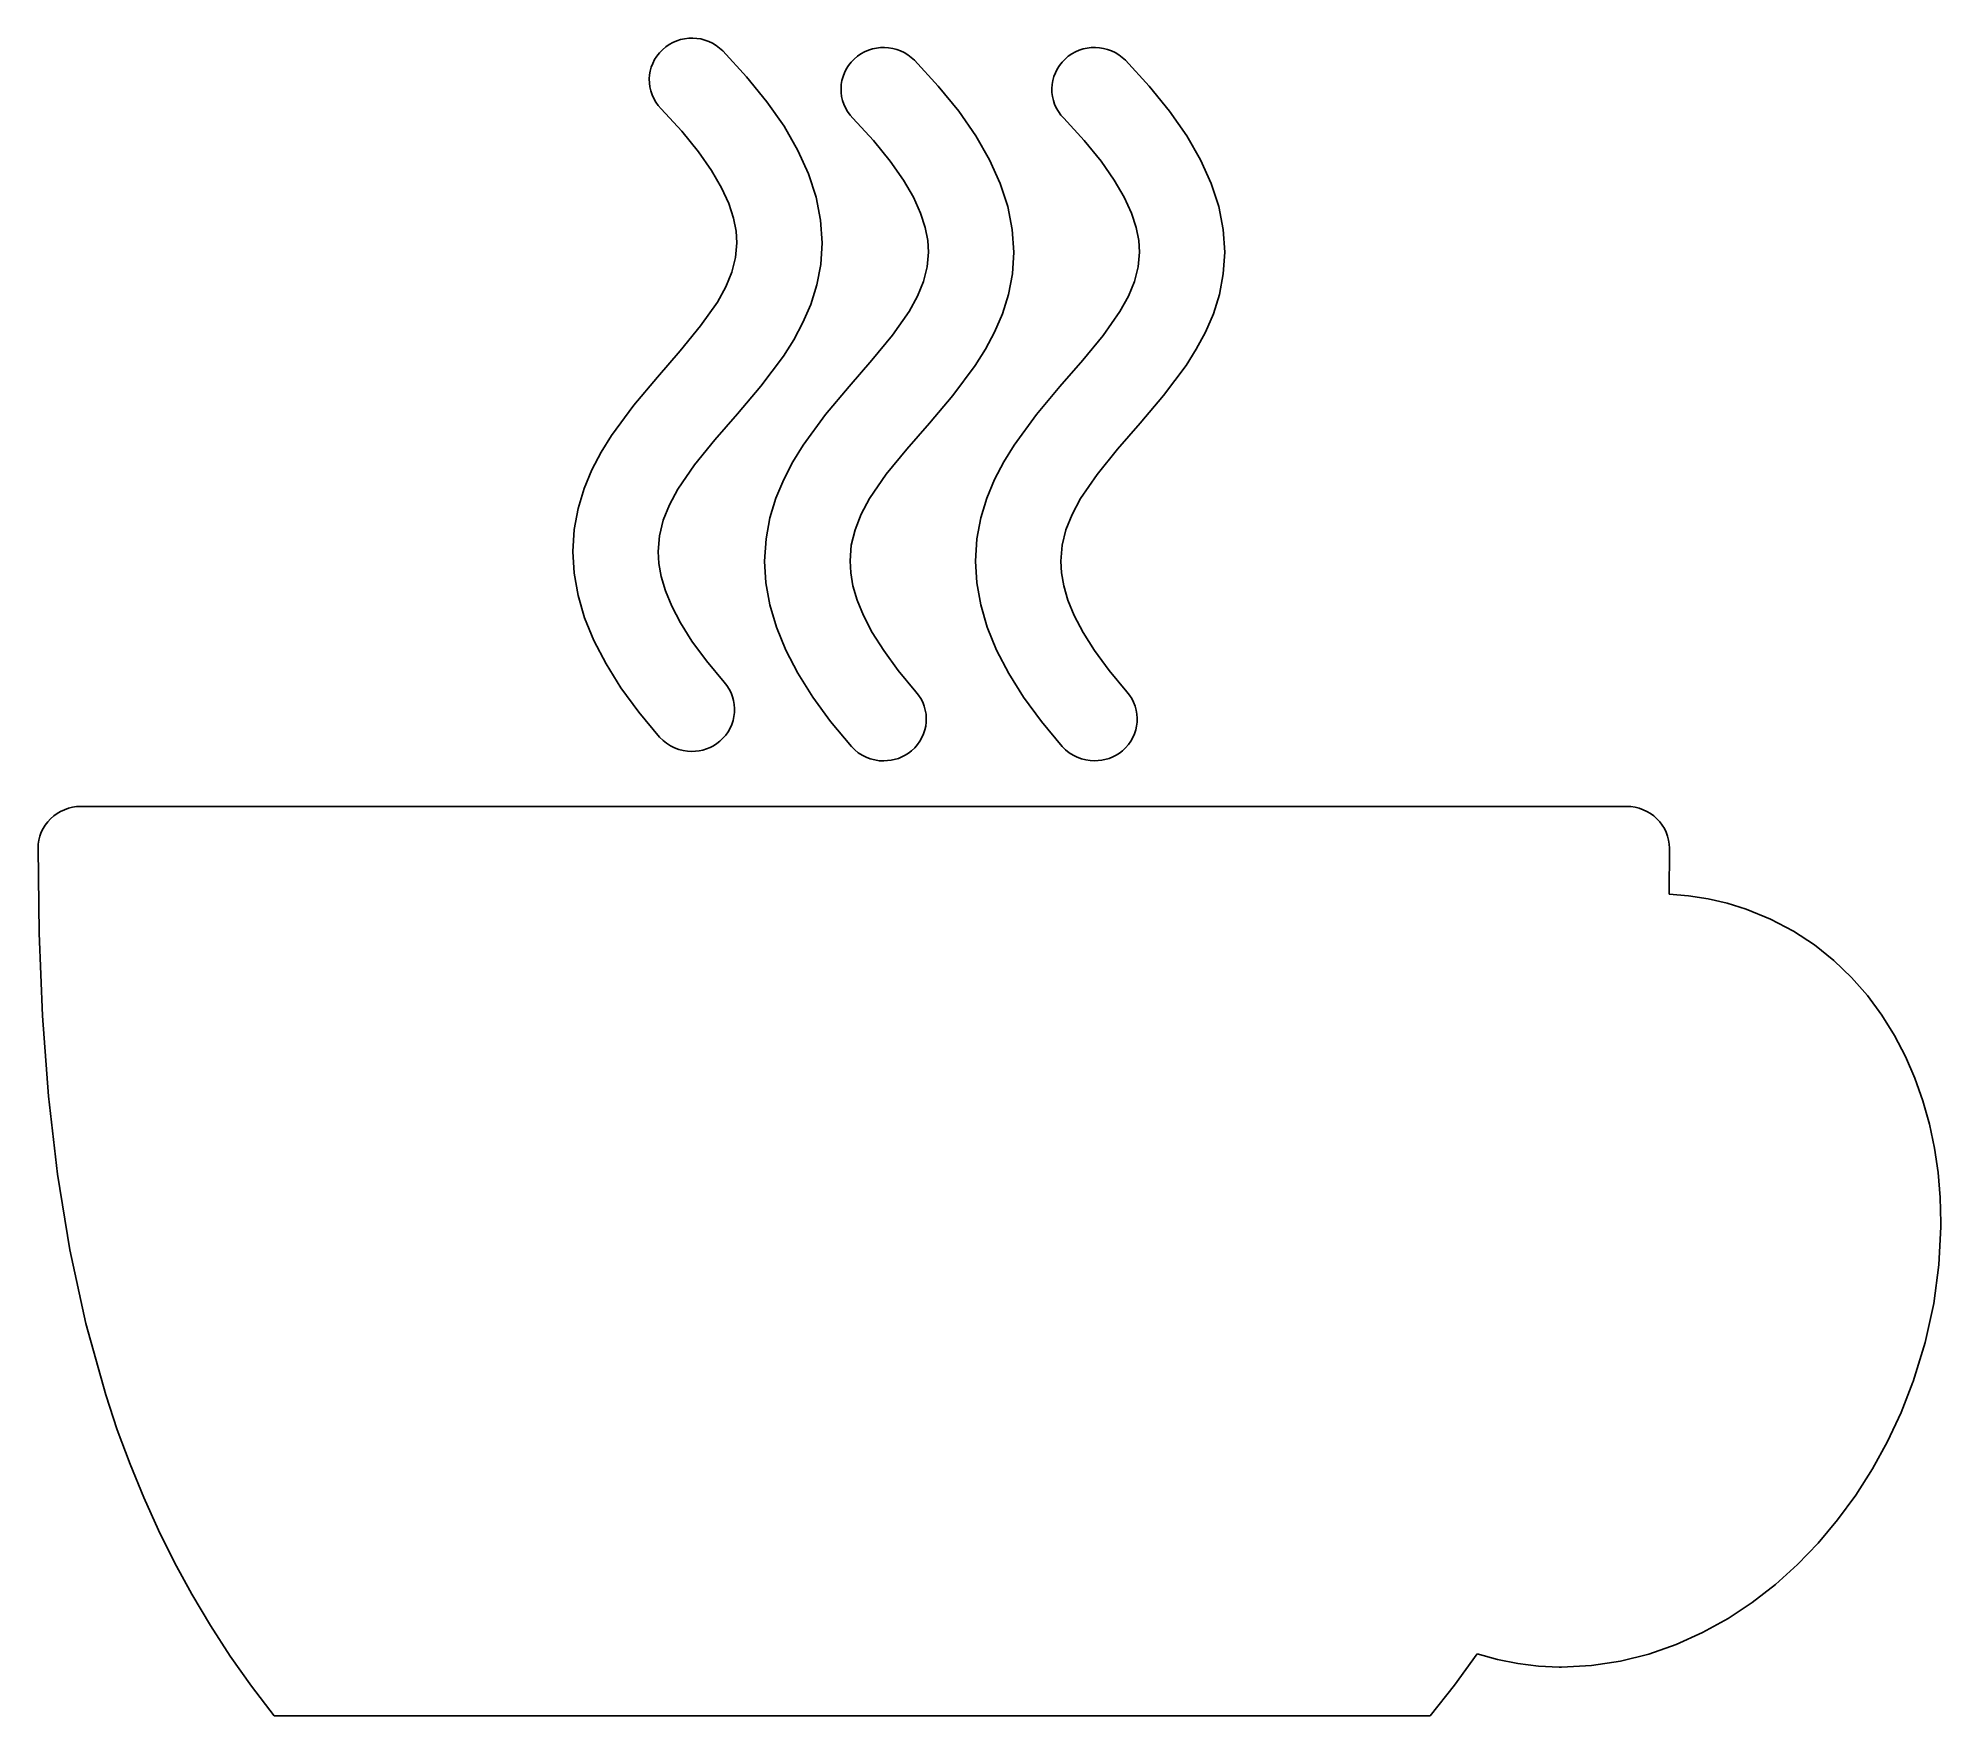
# Model space of a CAD drawing. Extents: x -96.6 to -5.4, y 10.6 to 91.
import ezdxf

# ---------------------------------------------------------------- set-up
doc = ezdxf.new("R2010")
doc.units = 0
doc.header["$MEASUREMENT"] = 0
doc.layers.add('Sketch2', color=7, linetype='Continuous')

msp = doc.modelspace()

# ---------------------------------------------------------------- linework, layer by layer
at = {"layer": 'Sketch2'}
for p, q in [((-66.803, 90.293, 99.99), (-66.659, 90.442, 99.99)), ((-66.659, 90.442, 99.99), (-66.501, 90.576, 99.99)), ((-66.501, 90.576, 99.99), (-66.333, 90.692, 99.99)), ((-66.333, 90.692, 99.99), (-66.156, 90.789, 99.99)), ((-66.156, 90.789, 99.99), (-65.973, 90.868, 99.99)), ((-65.973, 90.868, 99.99), (-65.784, 90.929, 99.99)), ((-65.784, 90.929, 99.99), (-65.591, 90.971, 99.99)), ((-65.591, 90.971, 99.99), (-65.396, 90.995, 99.99)), ((-65.396, 90.995, 99.99), (-65.2, 91, 99.99)), ((-65.2, 91, 99.99), (-65.004, 90.987, 99.99)), ((-65.004, 90.987, 99.99), (-64.81, 90.956, 99.99)), ((-64.81, 90.956, 99.99), (-64.619, 90.906, 99.99)), ((-64.619, 90.906, 99.99), (-64.433, 90.838, 99.99)), ((-64.433, 90.838, 99.99), (-64.253, 90.752, 99.99)), ((-64.253, 90.752, 99.99), (-64.081, 90.647, 99.99)), ((-64.081, 90.647, 99.99), (-63.918, 90.524, 99.99)), ((-63.918, 90.524, 99.99), (-63.766, 90.383, 99.99)), ((-63.766, 90.383, 99.99), (-62.624, 89.15, 99.99)), ((-57.139, 90.243, 99.99), (-56.962, 90.34, 99.99)), ((-56.962, 90.34, 99.99), (-56.779, 90.419, 99.99)), ((-56.779, 90.419, 99.99), (-56.591, 90.479, 99.99)), ((-56.591, 90.479, 99.99), (-56.398, 90.521, 99.99)), ((-56.398, 90.521, 99.99), (-56.203, 90.545, 99.99)), ((-56.203, 90.545, 99.99), (-56.006, 90.55, 99.99)), ((-56.006, 90.55, 99.99), (-55.811, 90.537, 99.99)), ((-55.811, 90.537, 99.99), (-55.617, 90.505, 99.99)), ((-55.617, 90.505, 99.99), (-55.426, 90.456, 99.99)), ((-55.426, 90.456, 99.99), (-55.24, 90.387, 99.99)), ((-55.24, 90.387, 99.99), (-55.06, 90.301, 99.99)), ((-47.031, 90.243, 99.99), (-46.855, 90.34, 99.99)), ((-46.855, 90.34, 99.99), (-46.671, 90.419, 99.99)), ((-46.671, 90.419, 99.99), (-46.483, 90.479, 99.99)), ((-46.483, 90.479, 99.99), (-46.29, 90.521, 99.99)), ((-46.29, 90.521, 99.99), (-46.095, 90.545, 99.99)), ((-46.095, 90.545, 99.99), (-45.899, 90.55, 99.99)), ((-45.899, 90.55, 99.99), (-45.703, 90.537, 99.99)), ((-45.703, 90.537, 99.99), (-45.509, 90.505, 99.99)), ((-45.509, 90.505, 99.99), (-45.318, 90.456, 99.99)), ((-45.318, 90.456, 99.99), (-45.132, 90.387, 99.99)), ((-45.132, 90.387, 99.99), (-44.952, 90.301, 99.99)), ((-67.274, 89.231, 99.99), (-67.242, 89.421, 99.99)), ((-67.242, 89.421, 99.99), (-67.192, 89.607, 99.99)), ((-67.192, 89.607, 99.99), (-67.122, 89.789, 99.99)), ((-67.122, 89.789, 99.99), (-67.034, 89.965, 99.99)), ((-67.034, 89.965, 99.99), (-66.928, 90.134, 99.99)), ((-66.928, 90.134, 99.99), (-66.803, 90.293, 99.99)), ((-57.929, 89.34, 99.99), (-57.841, 89.516, 99.99)), ((-57.841, 89.516, 99.99), (-57.734, 89.684, 99.99)), ((-57.734, 89.684, 99.99), (-57.609, 89.843, 99.99)), ((-57.609, 89.843, 99.99), (-57.465, 89.992, 99.99)), ((-57.465, 89.992, 99.99), (-57.307, 90.127, 99.99)), ((-57.307, 90.127, 99.99), (-57.139, 90.243, 99.99)), ((-55.06, 90.301, 99.99), (-54.888, 90.197, 99.99)), ((-54.888, 90.197, 99.99), (-54.725, 90.074, 99.99)), ((-54.725, 90.074, 99.99), (-54.572, 89.933, 99.99)), ((-54.572, 89.933, 99.99), (-53.431, 88.7, 99.99)), ((-47.82, 89.34, 99.99), (-47.732, 89.516, 99.99)), ((-47.732, 89.516, 99.99), (-47.625, 89.684, 99.99)), ((-47.625, 89.684, 99.99), (-47.5, 89.843, 99.99)), ((-47.5, 89.843, 99.99), (-47.357, 89.992, 99.99)), ((-47.357, 89.992, 99.99), (-47.198, 90.127, 99.99)), ((-47.198, 90.127, 99.99), (-47.031, 90.243, 99.99)), ((-44.952, 90.301, 99.99), (-44.78, 90.197, 99.99)), ((-44.78, 90.197, 99.99), (-44.617, 90.074, 99.99)), ((-44.617, 90.074, 99.99), (-44.464, 89.933, 99.99)), ((-44.464, 89.933, 99.99), (-43.323, 88.7, 99.99)), ((-67.288, 89.039, 99.99), (-67.274, 89.231, 99.99)), ((-67.283, 88.846, 99.99), (-67.288, 89.039, 99.99)), ((-67.259, 88.655, 99.99), (-67.283, 88.846, 99.99)), ((-67.216, 88.466, 99.99), (-67.259, 88.655, 99.99)), ((-62.624, 89.15, 99.99), (-61.645, 87.947, 99.99)), ((-58.095, 88.588, 99.99), (-58.081, 88.78, 99.99)), ((-58.089, 88.395, 99.99), (-58.095, 88.588, 99.99)), ((-58.081, 88.78, 99.99), (-58.049, 88.97, 99.99)), ((-58.049, 88.97, 99.99), (-57.998, 89.157, 99.99)), ((-57.998, 89.157, 99.99), (-57.929, 89.34, 99.99)), ((-53.431, 88.7, 99.99), (-52.452, 87.497, 99.99)), ((-47.986, 88.588, 99.99), (-47.972, 88.78, 99.99)), ((-47.981, 88.396, 99.99), (-47.986, 88.588, 99.99)), ((-47.972, 88.78, 99.99), (-47.94, 88.97, 99.99)), ((-47.94, 88.97, 99.99), (-47.889, 89.157, 99.99)), ((-47.889, 89.157, 99.99), (-47.82, 89.34, 99.99)), ((-43.323, 88.7, 99.99), (-42.344, 87.497, 99.99)), ((-67.154, 88.281, 99.99), (-67.216, 88.466, 99.99)), ((-67.074, 88.102, 99.99), (-67.154, 88.281, 99.99)), ((-66.975, 87.929, 99.99), (-67.074, 88.102, 99.99)), ((-66.857, 87.765, 99.99), (-66.975, 87.929, 99.99)), ((-66.72, 87.61, 99.99), (-66.857, 87.765, 99.99)), ((-65.732, 86.54, 99.99), (-66.72, 87.61, 99.99)), ((-61.645, 87.947, 99.99), (-60.825, 86.77, 99.99)), ((-58.066, 88.204, 99.99), (-58.089, 88.395, 99.99)), ((-58.023, 88.015, 99.99), (-58.066, 88.204, 99.99)), ((-57.961, 87.83, 99.99), (-58.023, 88.015, 99.99)), ((-57.881, 87.65, 99.99), (-57.961, 87.83, 99.99)), ((-57.782, 87.476, 99.99), (-57.881, 87.65, 99.99)), ((-47.957, 88.204, 99.99), (-47.981, 88.396, 99.99)), ((-47.914, 88.015, 99.99), (-47.957, 88.204, 99.99)), ((-47.853, 87.83, 99.99), (-47.914, 88.015, 99.99)), ((-47.773, 87.65, 99.99), (-47.853, 87.83, 99.99)), ((-47.674, 87.476, 99.99), (-47.773, 87.65, 99.99)), ((-60.825, 86.77, 99.99), (-60.161, 85.618, 99.99)), ((-57.664, 87.312, 99.99), (-57.782, 87.476, 99.99)), ((-57.527, 87.156, 99.99), (-57.664, 87.312, 99.99)), ((-56.54, 86.087, 99.99), (-57.527, 87.156, 99.99)), ((-52.452, 87.497, 99.99), (-51.633, 86.32, 99.99)), ((-47.556, 87.312, 99.99), (-47.674, 87.476, 99.99)), ((-47.419, 87.156, 99.99), (-47.556, 87.312, 99.99)), ((-46.431, 86.087, 99.99), (-47.419, 87.156, 99.99)), ((-42.344, 87.497, 99.99), (-41.524, 86.32, 99.99)), ((-64.93, 85.555, 99.99), (-65.732, 86.54, 99.99)), ((-55.738, 85.102, 99.99), (-56.54, 86.087, 99.99)), ((-51.633, 86.32, 99.99), (-50.969, 85.168, 99.99)), ((-45.629, 85.102, 99.99), (-46.431, 86.087, 99.99)), ((-41.524, 86.32, 99.99), (-40.86, 85.168, 99.99)), ((-64.298, 84.649, 99.99), (-64.93, 85.555, 99.99)), ((-60.161, 85.618, 99.99), (-59.65, 84.487, 99.99)), ((-55.106, 84.197, 99.99), (-55.738, 85.102, 99.99)), ((-50.969, 85.168, 99.99), (-50.459, 84.036, 99.99)), ((-44.996, 84.197, 99.99), (-45.629, 85.102, 99.99)), ((-40.86, 85.168, 99.99), (-40.349, 84.036, 99.99)), ((-63.818, 83.82, 99.99), (-64.298, 84.649, 99.99)), ((-59.65, 84.487, 99.99), (-59.288, 83.374, 99.99)), ((-54.626, 83.369, 99.99), (-55.106, 84.197, 99.99)), ((-50.459, 84.036, 99.99), (-50.097, 82.923, 99.99)), ((-44.516, 83.368, 99.99), (-44.996, 84.197, 99.99)), ((-40.349, 84.036, 99.99), (-39.987, 82.923, 99.99)), ((-63.473, 83.064, 99.99), (-63.818, 83.82, 99.99)), ((-63.249, 82.376, 99.99), (-63.473, 83.064, 99.99)), ((-59.288, 83.374, 99.99), (-59.072, 82.276, 99.99)), ((-54.282, 82.613, 99.99), (-54.626, 83.369, 99.99)), ((-44.172, 82.612, 99.99), (-44.516, 83.368, 99.99)), ((-63.127, 81.753, 99.99), (-63.249, 82.376, 99.99)), ((-59.072, 82.276, 99.99), (-58.999, 81.192, 99.99)), ((-54.057, 81.925, 99.99), (-54.282, 82.613, 99.99)), ((-50.097, 82.923, 99.99), (-49.882, 81.826, 99.99)), ((-43.947, 81.925, 99.99), (-44.172, 82.612, 99.99)), ((-39.987, 82.923, 99.99), (-39.772, 81.826, 99.99)), ((-63.152, 80.483, 99.99), (-63.091, 81.191, 99.99)), ((-63.091, 81.191, 99.99), (-63.127, 81.753, 99.99)), ((-58.999, 81.192, 99.99), (-59.068, 80.15, 99.99)), ((-53.936, 81.303, 99.99), (-54.057, 81.925, 99.99)), ((-53.901, 80.741, 99.99), (-53.936, 81.303, 99.99)), ((-49.882, 81.826, 99.99), (-49.809, 80.742, 99.99)), ((-43.825, 81.302, 99.99), (-43.947, 81.925, 99.99)), ((-43.79, 80.741, 99.99), (-43.825, 81.302, 99.99)), ((-39.772, 81.826, 99.99), (-39.7, 80.742, 99.99)), ((-63.329, 79.785, 99.99), (-63.152, 80.483, 99.99)), ((-53.961, 80.031, 99.99), (-53.901, 80.741, 99.99)), ((-49.809, 80.742, 99.99), (-49.878, 79.7, 99.99)), ((-43.85, 80.031, 99.99), (-43.79, 80.741, 99.99)), ((-39.7, 80.742, 99.99), (-39.768, 79.7, 99.99)), ((-63.619, 79.079, 99.99), (-63.329, 79.785, 99.99)), ((-59.068, 80.15, 99.99), (-59.256, 79.167, 99.99)), ((-54.137, 79.334, 99.99), (-53.961, 80.031, 99.99)), ((-49.878, 79.7, 99.99), (-50.065, 78.716, 99.99)), ((-44.026, 79.333, 99.99), (-43.85, 80.031, 99.99)), ((-39.768, 79.7, 99.99), (-39.956, 78.716, 99.99)), ((-64.023, 78.347, 99.99), (-63.619, 79.079, 99.99)), ((-59.256, 79.167, 99.99), (-59.546, 78.239, 99.99)), ((-54.831, 77.898, 99.99), (-54.427, 78.629, 99.99)), ((-54.427, 78.629, 99.99), (-54.137, 79.334, 99.99)), ((-50.065, 78.716, 99.99), (-50.354, 77.788, 99.99)), ((-44.721, 77.898, 99.99), (-44.317, 78.628, 99.99)), ((-44.317, 78.628, 99.99), (-44.026, 79.333, 99.99)), ((-39.956, 78.716, 99.99), (-40.245, 77.788, 99.99)), ((-64.824, 77.205, 99.99), (-64.023, 78.347, 99.99)), ((-59.546, 78.239, 99.99), (-59.921, 77.362, 99.99)), ((-55.632, 76.754, 99.99), (-54.831, 77.898, 99.99)), ((-50.354, 77.788, 99.99), (-50.729, 76.912, 99.99)), ((-45.522, 76.753, 99.99), (-44.721, 77.898, 99.99)), ((-40.245, 77.788, 99.99), (-40.62, 76.912, 99.99)), ((-65.807, 76.011, 99.99), (-64.824, 77.205, 99.99)), ((-59.921, 77.362, 99.99), (-60.364, 76.536, 99.99)), ((-56.616, 75.561, 99.99), (-55.632, 76.754, 99.99)), ((-50.729, 76.912, 99.99), (-51.172, 76.085, 99.99)), ((-46.506, 75.56, 99.99), (-45.522, 76.753, 99.99)), ((-40.62, 76.912, 99.99), (-41.062, 76.085, 99.99)), ((-66.899, 74.752, 99.99), (-65.807, 76.011, 99.99)), ((-60.858, 75.755, 99.99), (-61.931, 74.323, 99.99)), ((-60.364, 76.536, 99.99), (-60.858, 75.755, 99.99)), ((-51.172, 76.085, 99.99), (-51.665, 75.305, 99.99)), ((-41.062, 76.085, 99.99), (-41.556, 75.305, 99.99)), ((-57.708, 74.302, 99.99), (-56.616, 75.561, 99.99)), ((-51.665, 75.305, 99.99), (-52.738, 73.871, 99.99)), ((-47.598, 74.301, 99.99), (-46.506, 75.56, 99.99)), ((-41.556, 75.305, 99.99), (-42.628, 73.871, 99.99)), ((-68.026, 73.41, 99.99), (-66.899, 74.752, 99.99)), ((-61.931, 74.323, 99.99), (-63.052, 72.997, 99.99)), ((-58.835, 72.96, 99.99), (-57.708, 74.302, 99.99)), ((-48.725, 72.96, 99.99), (-47.598, 74.301, 99.99)), ((-69.103, 71.947, 99.99), (-68.026, 73.41, 99.99)), ((-63.052, 72.997, 99.99), (-64.137, 71.743, 99.99)), ((-52.738, 73.871, 99.99), (-53.86, 72.546, 99.99)), ((-42.628, 73.871, 99.99), (-43.75, 72.546, 99.99)), ((-59.91, 71.497, 99.99), (-58.835, 72.96, 99.99)), ((-53.86, 72.546, 99.99), (-54.946, 71.293, 99.99)), ((-49.802, 71.497, 99.99), (-48.725, 72.96, 99.99)), ((-43.75, 72.546, 99.99), (-44.836, 71.292, 99.99)), ((-69.596, 71.149, 99.99), (-69.103, 71.947, 99.99)), ((-64.137, 71.743, 99.99), (-65.115, 70.544, 99.99)), ((-60.403, 70.699, 99.99), (-59.91, 71.497, 99.99)), ((-54.946, 71.293, 99.99), (-55.924, 70.094, 99.99)), ((-50.295, 70.698, 99.99), (-49.802, 71.497, 99.99)), ((-44.836, 71.292, 99.99), (-45.815, 70.091, 99.99)), ((-70.41, 69.406, 99.99), (-70.037, 70.302, 99.99)), ((-70.037, 70.302, 99.99), (-69.596, 71.149, 99.99)), ((-65.115, 70.544, 99.99), (-65.913, 69.381, 99.99)), ((-60.844, 69.852, 99.99), (-60.403, 70.699, 99.99)), ((-50.736, 69.851, 99.99), (-50.295, 70.698, 99.99)), ((-70.697, 68.456, 99.99), (-70.41, 69.406, 99.99)), ((-65.913, 69.381, 99.99), (-66.32, 68.626, 99.99)), ((-61.216, 68.956, 99.99), (-60.844, 69.852, 99.99)), ((-55.924, 70.094, 99.99), (-56.723, 68.93, 99.99)), ((-51.108, 68.954, 99.99), (-50.736, 69.851, 99.99)), ((-45.815, 70.091, 99.99), (-46.614, 68.927, 99.99)), ((-70.882, 67.451, 99.99), (-70.697, 68.456, 99.99)), ((-66.32, 68.626, 99.99), (-66.615, 67.889, 99.99)), ((-61.503, 68.006, 99.99), (-61.216, 68.956, 99.99)), ((-56.723, 68.93, 99.99), (-57.129, 68.176, 99.99)), ((-51.395, 68.004, 99.99), (-51.108, 68.954, 99.99)), ((-46.614, 68.927, 99.99), (-47.02, 68.173, 99.99)), ((-66.615, 67.889, 99.99), (-66.795, 67.149, 99.99)), ((-61.688, 67.001, 99.99), (-61.503, 68.006, 99.99)), ((-57.129, 68.176, 99.99), (-57.424, 67.439, 99.99)), ((-51.58, 66.998, 99.99), (-51.395, 68.004, 99.99)), ((-47.02, 68.173, 99.99), (-47.314, 67.437, 99.99)), ((-70.95, 66.388, 99.99), (-70.882, 67.451, 99.99)), ((-66.795, 67.149, 99.99), (-66.857, 66.389, 99.99)), ((-61.756, 65.938, 99.99), (-61.688, 67.001, 99.99)), ((-57.604, 66.7, 99.99), (-57.664, 65.939, 99.99)), ((-57.424, 67.439, 99.99), (-57.604, 66.7, 99.99)), ((-51.646, 65.935, 99.99), (-51.58, 66.998, 99.99)), ((-47.495, 66.698, 99.99), (-47.557, 65.935, 99.99)), ((-47.314, 67.437, 99.99), (-47.495, 66.698, 99.99)), ((-70.888, 65.349, 99.99), (-70.95, 66.388, 99.99)), ((-66.857, 66.389, 99.99), (-66.823, 65.818, 99.99)), ((-66.823, 65.818, 99.99), (-66.714, 65.195, 99.99)), ((-61.694, 64.899, 99.99), (-61.756, 65.938, 99.99)), ((-57.664, 65.939, 99.99), (-57.632, 65.369, 99.99)), ((-51.584, 64.895, 99.99), (-51.646, 65.935, 99.99)), ((-47.557, 65.935, 99.99), (-47.523, 65.366, 99.99)), ((-70.701, 64.292, 99.99), (-70.888, 65.349, 99.99)), ((-66.714, 65.195, 99.99), (-66.515, 64.515, 99.99)), ((-61.507, 63.843, 99.99), (-61.694, 64.899, 99.99)), ((-57.632, 65.369, 99.99), (-57.522, 64.745, 99.99)), ((-51.397, 63.839, 99.99), (-51.584, 64.895, 99.99)), ((-47.523, 65.366, 99.99), (-47.413, 64.744, 99.99)), ((-70.386, 63.217, 99.99), (-70.701, 64.292, 99.99)), ((-66.515, 64.515, 99.99), (-66.212, 63.774, 99.99)), ((-57.522, 64.745, 99.99), (-57.323, 64.065, 99.99)), ((-57.323, 64.065, 99.99), (-57.02, 63.324, 99.99)), ((-47.413, 64.744, 99.99), (-47.214, 64.064, 99.99)), ((-47.214, 64.064, 99.99), (-46.911, 63.323, 99.99)), ((-69.94, 62.122, 99.99), (-70.386, 63.217, 99.99)), ((-66.212, 63.774, 99.99), (-65.793, 62.968, 99.99)), ((-65.793, 62.968, 99.99), (-65.242, 62.095, 99.99)), ((-61.192, 62.768, 99.99), (-61.507, 63.843, 99.99)), ((-57.02, 63.324, 99.99), (-56.6, 62.518, 99.99)), ((-51.082, 62.765, 99.99), (-51.397, 63.839, 99.99)), ((-46.911, 63.323, 99.99), (-46.491, 62.518, 99.99)), ((-69.36, 61.005, 99.99), (-69.94, 62.122, 99.99)), ((-65.242, 62.095, 99.99), (-64.548, 61.149, 99.99)), ((-60.746, 61.672, 99.99), (-61.192, 62.768, 99.99)), ((-56.6, 62.518, 99.99), (-56.05, 61.644, 99.99)), ((-50.637, 61.67, 99.99), (-51.082, 62.765, 99.99)), ((-46.491, 62.518, 99.99), (-45.941, 61.644, 99.99)), ((-64.548, 61.149, 99.99), (-63.696, 60.128, 99.99)), ((-60.167, 60.555, 99.99), (-60.746, 61.672, 99.99)), ((-56.05, 61.644, 99.99), (-55.356, 60.698, 99.99)), ((-50.057, 60.553, 99.99), (-50.637, 61.67, 99.99)), ((-45.941, 61.644, 99.99), (-45.247, 60.697, 99.99)), ((-68.643, 59.864, 99.99), (-69.36, 61.005, 99.99)), ((-59.45, 59.413, 99.99), (-60.167, 60.555, 99.99)), ((-55.356, 60.698, 99.99), (-54.505, 59.676, 99.99)), ((-49.341, 59.412, 99.99), (-50.057, 60.553, 99.99)), ((-45.247, 60.697, 99.99), (-44.396, 59.675, 99.99)), ((-67.787, 58.697, 99.99), (-68.643, 59.864, 99.99)), ((-63.696, 60.128, 99.99), (-63.567, 59.966, 99.99)), ((-63.567, 59.966, 99.99), (-63.458, 59.796, 99.99)), ((-63.458, 59.796, 99.99), (-63.368, 59.618, 99.99)), ((-63.368, 59.618, 99.99), (-63.297, 59.434, 99.99)), ((-63.297, 59.434, 99.99), (-63.245, 59.246, 99.99)), ((-58.594, 58.246, 99.99), (-59.45, 59.413, 99.99)), ((-54.505, 59.676, 99.99), (-54.376, 59.514, 99.99)), ((-54.376, 59.514, 99.99), (-54.266, 59.344, 99.99)), ((-54.266, 59.344, 99.99), (-54.176, 59.166, 99.99)), ((-48.486, 58.246, 99.99), (-49.341, 59.412, 99.99)), ((-44.396, 59.675, 99.99), (-44.266, 59.513, 99.99)), ((-44.266, 59.513, 99.99), (-44.157, 59.343, 99.99)), ((-44.157, 59.343, 99.99), (-44.066, 59.166, 99.99)), ((-66.789, 57.503, 99.99), (-67.787, 58.697, 99.99)), ((-63.227, 58.48, 99.99), (-63.269, 58.292, 99.99)), ((-63.245, 59.246, 99.99), (-63.212, 59.055, 99.99)), ((-63.204, 58.671, 99.99), (-63.227, 58.48, 99.99)), ((-63.212, 59.055, 99.99), (-63.199, 58.863, 99.99)), ((-63.199, 58.863, 99.99), (-63.204, 58.671, 99.99)), ((-54.176, 59.166, 99.99), (-54.105, 58.983, 99.99)), ((-54.105, 58.983, 99.99), (-54.053, 58.795, 99.99)), ((-54.053, 58.795, 99.99), (-54.02, 58.604, 99.99)), ((-54.02, 58.604, 99.99), (-54.005, 58.412, 99.99)), ((-54.005, 58.412, 99.99), (-54.01, 58.22, 99.99)), ((-44.066, 59.166, 99.99), (-43.995, 58.983, 99.99)), ((-43.995, 58.983, 99.99), (-43.943, 58.795, 99.99)), ((-43.943, 58.795, 99.99), (-43.91, 58.604, 99.99)), ((-43.91, 58.604, 99.99), (-43.896, 58.412, 99.99)), ((-43.896, 58.412, 99.99), (-43.901, 58.219, 99.99)), ((-66.628, 57.342, 99.99), (-66.789, 57.503, 99.99)), ((-63.622, 57.596, 99.99), (-63.755, 57.443, 99.99)), ((-63.506, 57.758, 99.99), (-63.622, 57.596, 99.99)), ((-63.409, 57.93, 99.99), (-63.506, 57.758, 99.99)), ((-63.33, 58.108, 99.99), (-63.409, 57.93, 99.99)), ((-63.269, 58.292, 99.99), (-63.33, 58.108, 99.99)), ((-57.595, 57.051, 99.99), (-58.594, 58.246, 99.99)), ((-54.214, 57.478, 99.99), (-54.311, 57.306, 99.99)), ((-54.136, 57.656, 99.99), (-54.214, 57.478, 99.99)), ((-54.075, 57.84, 99.99), (-54.136, 57.656, 99.99)), ((-54.033, 58.029, 99.99), (-54.075, 57.84, 99.99)), ((-54.01, 58.22, 99.99), (-54.033, 58.029, 99.99)), ((-47.488, 57.053, 99.99), (-48.486, 58.246, 99.99)), ((-44.106, 57.477, 99.99), (-44.203, 57.306, 99.99)), ((-44.027, 57.656, 99.99), (-44.106, 57.477, 99.99)), ((-43.966, 57.84, 99.99), (-44.027, 57.656, 99.99)), ((-43.924, 58.028, 99.99), (-43.966, 57.84, 99.99)), ((-43.901, 58.219, 99.99), (-43.924, 58.028, 99.99)), ((-66.454, 57.201, 99.99), (-66.628, 57.342, 99.99)), ((-66.269, 57.082, 99.99), (-66.454, 57.201, 99.99)), ((-66.075, 56.984, 99.99), (-66.269, 57.082, 99.99)), ((-65.873, 56.908, 99.99), (-66.075, 56.984, 99.99)), ((-65.666, 56.854, 99.99), (-65.873, 56.908, 99.99)), ((-65.455, 56.821, 99.99), (-65.666, 56.854, 99.99)), ((-65.242, 56.81, 99.99), (-65.455, 56.821, 99.99)), ((-64.888, 56.84, 99.99), (-65.242, 56.81, 99.99)), ((-64.713, 56.878, 99.99), (-64.888, 56.84, 99.99)), ((-64.541, 56.932, 99.99), (-64.713, 56.878, 99.99)), ((-64.374, 57.001, 99.99), (-64.541, 56.932, 99.99)), ((-64.211, 57.085, 99.99), (-64.374, 57.001, 99.99)), ((-64.056, 57.185, 99.99), (-64.211, 57.085, 99.99)), ((-63.907, 57.301, 99.99), (-64.056, 57.185, 99.99)), ((-63.755, 57.443, 99.99), (-63.907, 57.301, 99.99)), ((-57.44, 56.89, 99.99), (-57.595, 57.051, 99.99)), ((-57.27, 56.749, 99.99), (-57.44, 56.89, 99.99)), ((-57.087, 56.63, 99.99), (-57.27, 56.749, 99.99)), ((-56.893, 56.532, 99.99), (-57.087, 56.63, 99.99)), ((-55.016, 56.632, 99.99), (-55.179, 56.548, 99.99)), ((-54.859, 56.732, 99.99), (-55.016, 56.632, 99.99)), ((-54.71, 56.848, 99.99), (-54.859, 56.732, 99.99)), ((-54.559, 56.99, 99.99), (-54.71, 56.848, 99.99)), ((-54.426, 57.143, 99.99), (-54.559, 56.99, 99.99)), ((-54.311, 57.306, 99.99), (-54.426, 57.143, 99.99)), ((-47.329, 56.891, 99.99), (-47.488, 57.053, 99.99)), ((-47.155, 56.75, 99.99), (-47.329, 56.891, 99.99)), ((-46.971, 56.631, 99.99), (-47.155, 56.75, 99.99)), ((-46.776, 56.534, 99.99), (-46.971, 56.631, 99.99)), ((-44.908, 56.632, 99.99), (-45.071, 56.549, 99.99)), ((-44.751, 56.732, 99.99), (-44.908, 56.632, 99.99)), ((-44.602, 56.848, 99.99), (-44.751, 56.732, 99.99)), ((-44.451, 56.99, 99.99), (-44.602, 56.848, 99.99)), ((-44.318, 57.143, 99.99), (-44.451, 56.99, 99.99)), ((-44.203, 57.306, 99.99), (-44.318, 57.143, 99.99)), ((-56.69, 56.456, 99.99), (-56.893, 56.532, 99.99)), ((-56.48, 56.402, 99.99), (-56.69, 56.456, 99.99)), ((-56.266, 56.369, 99.99), (-56.48, 56.402, 99.99)), ((-56.048, 56.358, 99.99), (-56.266, 56.369, 99.99)), ((-55.693, 56.388, 99.99), (-56.048, 56.358, 99.99)), ((-55.346, 56.479, 99.99), (-55.693, 56.388, 99.99)), ((-55.179, 56.548, 99.99), (-55.346, 56.479, 99.99)), ((-46.574, 56.458, 99.99), (-46.776, 56.534, 99.99)), ((-46.366, 56.403, 99.99), (-46.574, 56.458, 99.99)), ((-46.154, 56.371, 99.99), (-46.366, 56.403, 99.99)), ((-45.939, 56.36, 99.99), (-46.154, 56.371, 99.99)), ((-45.585, 56.39, 99.99), (-45.939, 56.36, 99.99)), ((-45.239, 56.48, 99.99), (-45.585, 56.39, 99.99)), ((-45.071, 56.549, 99.99), (-45.239, 56.48, 99.99)), ((-95.679, 53.837, 99.99), (-95.84, 53.72, 99.99)), ((-95.507, 53.938, 99.99), (-95.679, 53.837, 99.99)), ((-95.326, 54.021, 99.99), (-95.507, 53.938, 99.99)), ((-95.137, 54.088, 99.99), (-95.326, 54.021, 99.99)), ((-94.943, 54.136, 99.99), (-95.137, 54.088, 99.99)), ((-94.744, 54.165, 99.99), (-94.943, 54.136, 99.99)), ((-94.542, 54.175, 99.99), (-94.744, 54.165, 99.99)), ((-20.427, 54.175, 99.99), (-94.542, 54.175, 99.99)), ((-20.226, 54.165, 99.99), (-20.427, 54.175, 99.99)), ((-20.027, 54.136, 99.99), (-20.226, 54.165, 99.99)), ((-19.833, 54.087, 99.99), (-20.027, 54.136, 99.99)), ((-19.645, 54.021, 99.99), (-19.833, 54.087, 99.99)), ((-19.465, 53.937, 99.99), (-19.645, 54.021, 99.99)), ((-19.293, 53.835, 99.99), (-19.465, 53.937, 99.99)), ((-19.132, 53.718, 99.99), (-19.293, 53.835, 99.99)), ((-96.432, 52.936, 99.99), (-96.5, 52.751, 99.99)), ((-96.347, 53.114, 99.99), (-96.432, 52.936, 99.99)), ((-96.244, 53.283, 99.99), (-96.347, 53.114, 99.99)), ((-96.125, 53.441, 99.99), (-96.244, 53.283, 99.99)), ((-95.989, 53.588, 99.99), (-96.125, 53.441, 99.99)), ((-95.84, 53.72, 99.99), (-95.989, 53.588, 99.99)), ((-18.982, 53.584, 99.99), (-19.132, 53.718, 99.99)), ((-18.847, 53.439, 99.99), (-18.982, 53.584, 99.99)), ((-18.728, 53.281, 99.99), (-18.847, 53.439, 99.99)), ((-18.625, 53.113, 99.99), (-18.728, 53.281, 99.99)), ((-18.539, 52.935, 99.99), (-18.625, 53.113, 99.99)), ((-18.472, 52.751, 99.99), (-18.539, 52.935, 99.99)), ((-96.578, 52.367, 99.99), (-96.588, 52.17, 99.99)), ((-96.588, 52.17, 99.99), (-96.538, 48.098, 99.99)), ((-96.549, 52.561, 99.99), (-96.578, 52.367, 99.99)), ((-96.5, 52.751, 99.99), (-96.549, 52.561, 99.99)), ((-18.423, 52.561, 99.99), (-18.472, 52.751, 99.99)), ((-18.393, 52.366, 99.99), (-18.423, 52.561, 99.99)), ((-18.394, 49.974, 99.99), (-18.383, 52.169, 99.99)), ((-18.383, 52.169, 99.99), (-18.393, 52.366, 99.99)), ((-17.46, 49.895, 99.99), (-18.394, 49.974, 99.99)), ((-16.53, 49.749, 99.99), (-17.46, 49.895, 99.99)), ((-15.609, 49.535, 99.99), (-16.53, 49.749, 99.99)), ((-14.703, 49.254, 99.99), (-15.609, 49.535, 99.99)), ((-13.53, 48.777, 99.99), (-14.703, 49.254, 99.99)), ((-12.438, 48.204, 99.99), (-13.53, 48.777, 99.99)), ((-96.538, 48.098, 99.99), (-96.378, 44.141, 99.99)), ((-11.428, 47.542, 99.99), (-12.438, 48.204, 99.99)), ((-10.498, 46.799, 99.99), (-11.428, 47.542, 99.99)), ((-9.648, 45.985, 99.99), (-10.498, 46.799, 99.99)), ((-8.88, 45.108, 99.99), (-9.648, 45.985, 99.99)), ((-8.193, 44.175, 99.99), (-8.88, 45.108, 99.99)), ((-96.378, 44.141, 99.99), (-96.092, 40.296, 99.99)), ((-7.586, 43.195, 99.99), (-8.193, 44.175, 99.99)), ((-7.064, 42.19, 99.99), (-7.586, 43.195, 99.99)), ((-6.613, 41.146, 99.99), (-7.064, 42.19, 99.99)), ((-6.232, 40.064, 99.99), (-6.613, 41.146, 99.99)), ((-96.092, 40.296, 99.99), (-95.662, 36.559, 99.99)), ((-5.92, 38.948, 99.99), (-6.232, 40.064, 99.99)), ((-5.678, 37.803, 99.99), (-5.92, 38.948, 99.99)), ((-5.505, 36.631, 99.99), (-5.678, 37.803, 99.99)), ((-95.662, 36.559, 99.99), (-95.072, 32.929, 99.99)), ((-5.4, 35.436, 99.99), (-5.505, 36.631, 99.99)), ((-5.365, 34.221, 99.99), (-5.4, 35.436, 99.99)), ((-5.461, 32.206, 99.99), (-5.365, 34.03, 99.99)), ((-5.365, 34.03, 99.99), (-5.365, 34.221, 99.99)), ((-95.072, 32.929, 99.99), (-94.306, 29.402, 99.99)), ((-5.712, 30.356, 99.99), (-5.461, 32.206, 99.99)), ((-6.122, 28.492, 99.99), (-5.712, 30.356, 99.99)), ((-94.306, 29.402, 99.99), (-93.346, 25.976, 99.99)), ((-6.694, 26.623, 99.99), (-6.122, 28.492, 99.99)), ((-7.276, 25.135, 99.99), (-6.709, 26.584, 99.99)), ((-6.709, 26.584, 99.99), (-6.703, 26.596, 99.99)), ((-6.703, 26.596, 99.99), (-6.694, 26.623, 99.99)), ((-93.346, 25.976, 99.99), (-92.789, 24.3, 99.99)), ((-7.924, 23.747, 99.99), (-7.276, 25.135, 99.99)), ((-92.789, 24.3, 99.99), (-92.177, 22.648, 99.99)), ((-8.649, 22.423, 99.99), (-7.924, 23.747, 99.99)), ((-92.177, 22.648, 99.99), (-91.523, 21.054, 99.99)), ((-9.448, 21.167, 99.99), (-8.649, 22.423, 99.99)), ((-91.523, 21.054, 99.99), (-90.813, 19.486, 99.99)), ((-10.317, 19.982, 99.99), (-9.448, 21.167, 99.99)), ((-90.813, 19.486, 99.99), (-90.043, 17.942, 99.99)), ((-11.251, 18.871, 99.99), (-10.317, 19.982, 99.99)), ((-12.248, 17.839, 99.99), (-11.251, 18.871, 99.99)), ((-90.043, 17.942, 99.99), (-89.214, 16.422, 99.99)), ((-13.303, 16.888, 99.99), (-12.248, 17.839, 99.99)), ((-89.214, 16.422, 99.99), (-88.324, 14.927, 99.99)), ((-14.407, 16.031, 99.99), (-13.303, 16.888, 99.99)), ((-15.57, 15.261, 99.99), (-14.407, 16.031, 99.99)), ((-88.324, 14.927, 99.99), (-87.371, 13.457, 99.99)), ((-16.789, 14.585, 99.99), (-15.57, 15.261, 99.99)), ((-19.374, 13.551, 99.99), (-18.058, 14.012, 99.99)), ((-18.058, 14.012, 99.99), (-16.789, 14.585, 99.99)), ((-87.371, 13.457, 99.99), (-86.354, 12.011, 99.99)), ((-28.682, 12.07, 99.99), (-27.591, 13.565, 99.99)), ((-27.591, 13.565, 99.99), (-26.625, 13.292, 99.99)), ((-26.625, 13.292, 99.99), (-25.644, 13.096, 99.99)), ((-25.644, 13.096, 99.99), (-24.654, 12.974, 99.99)), ((-24.654, 12.974, 99.99), (-23.661, 12.928, 99.99)), ((-23.661, 12.928, 99.99), (-23.629, 12.928, 99.99)), ((-23.629, 12.928, 99.99), (-23.55, 12.928, 99.99)), ((-23.55, 12.928, 99.99), (-22.123, 13, 99.99)), ((-22.123, 13, 99.99), (-20.73, 13.211, 99.99)), ((-20.73, 13.211, 99.99), (-19.374, 13.551, 99.99)), ((-86.354, 12.011, 99.99), (-85.272, 10.589, 99.99)), ((-29.85, 10.589, 99.99), (-28.682, 12.07, 99.99)), ((-85.272, 10.589, 99.99), (-29.85, 10.589, 99.99))]:
    msp.add_line(p, q, dxfattribs=at)

doc.saveas('drawing.dxf')
